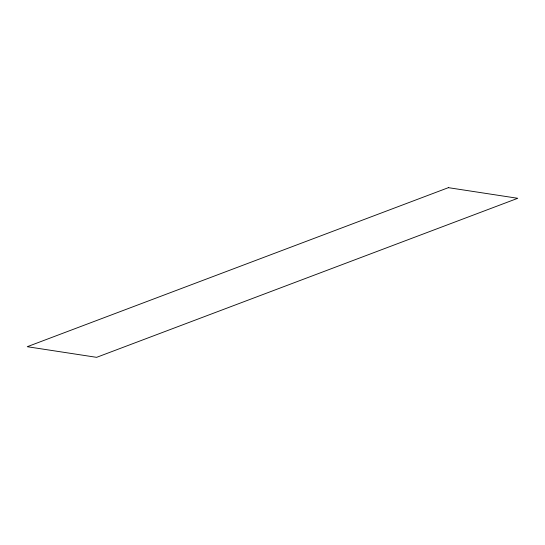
<?xml version="1.0" encoding="UTF-8"?>
<svg xmlns="http://www.w3.org/2000/svg" width="545" height="545" viewBox="0 0 545 545"><rect width="100%" height="100%" fill="white"/><g stroke="black" fill="none" stroke-linecap="round" stroke-linejoin="round"><path stroke-width="0.82" d="M448.378 187.664L27.25 346.709L96.622 357.336L517.75 198.291L448.378 187.664"/></g></svg>
